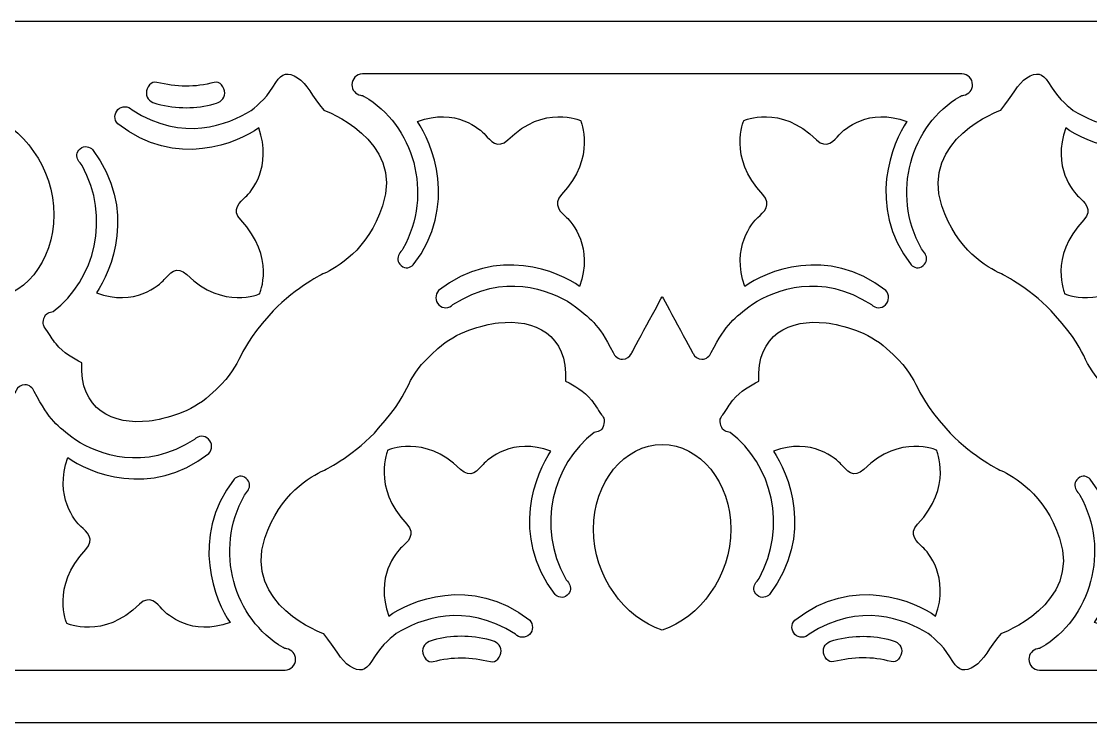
# Model space of a CAD drawing. Header units: centimetres. Extents: x -13.8 to 13.1, y 16.6 to 21.7.
# Drawn here: x -10.503 to -7.082, y 19.442 to 21.685 of the extents above; entities that cross this region are included whole.
import ezdxf

# ---------------------------------------------------------------- set-up
doc = ezdxf.new("R2010")
doc.units = ezdxf.units.CM
doc.header["$MEASUREMENT"] = 0
doc.layers.add('layer 1', color=7, linetype='Continuous')

msp = doc.modelspace()

# ---------------------------------------------------------------- linework, layer by layer
at = {"layer": 'layer 1', "color": 177}
for points, knots in [([(13.12884, 19.44208), (13.12884, 19.44208), (-13.79041, 19.44208), (-13.79041, 19.44208), (-13.79041, 19.44208), (-13.79041, 19.44208), (-13.79041, 21.68535), (-13.79041, 21.68535), (-13.79041, 21.68535), (-13.79041, 21.68535), (13.12884, 21.68535), (13.12884, 21.68535), (13.12884, 21.68535), (13.12884, 21.68535), (13.12884, 19.44208), (13.12884, 19.44208)], [0, 0, 0, 0, 0.2, 0.2, 0.2, 0.2, 0.4, 0.4, 0.4, 0.4, 0.6, 0.6, 0.6, 0.6, 1, 1, 1, 1]), ([(-9.53593, 20.87861), (-9.49422, 20.89721), (-9.39512, 20.95277), (-9.34769, 21.09504), (-9.34769, 21.09504), (-9.27679, 21.30777), (-9.53593, 21.40167), (-9.53593, 21.40167), (-9.53593, 21.40167), (-9.57489, 21.44605), (-9.58867, 21.48599), (-9.61967, 21.50487), (-9.61967, 21.50487), (-9.65066, 21.52376), (-9.66965, 21.5223), (-9.68897, 21.48975), (-9.68897, 21.48975), (-9.7131, 21.44766), (-9.74391, 21.41809), (-9.76825, 21.40072), (-9.76825, 21.40072), (-9.84284, 21.3543), (-9.9867, 21.29738), (-10.1491, 21.40256), (-10.1491, 21.40256), (-10.16128, 21.41542), (-10.18142, 21.41581), (-10.19408, 21.40343), (-10.19408, 21.40343), (-10.20673, 21.39104), (-10.20711, 21.37057), (-10.19493, 21.35771), (-10.19493, 21.35771), (-10.0087, 21.2099), (-9.80778, 21.29807), (-9.744, 21.34438), (-9.744, 21.34438), (-9.69908, 21.21927), (-9.76848, 21.13961), (-9.78583, 21.12391), (-9.78583, 21.12391), (-9.80318, 21.10821), (-9.83279, 21.08304), (-9.80156, 21.05019), (-9.80156, 21.05019), (-9.68843, 20.93124), (-9.741, 20.81388), (-9.741, 20.81388), (-9.741, 20.81388), (-9.741, 20.81388), (-9.85645, 20.76043), (-9.97344, 20.87544), (-9.97344, 20.87544), (-10.00575, 20.90719), (-10.03052, 20.87709), (-10.04596, 20.85945), (-10.04596, 20.85945), (-10.06139, 20.84181), (-10.13975, 20.77125), (-10.26281, 20.81693), (-10.26281, 20.81693), (-10.21726, 20.88176), (-10.13054, 21.08604), (-10.27592, 21.27536), (-10.27592, 21.27536), (-10.2836, 21.28386), (-10.30136, 21.29034), (-10.31497, 21.278), (-10.31497, 21.278), (-10.32798, 21.26621), (-10.32744, 21.25287), (-10.32155, 21.24137), (-10.32155, 21.24137), (-10.31907, 21.23654), (-10.31219, 21.22929), (-10.30915, 21.22388), (-10.30915, 21.22388), (-10.21675, 21.05967), (-10.26728, 20.85832), (-10.40104, 20.75779), (-10.40104, 20.75779), (-10.41286, 20.75252), (-10.42536, 20.75538), (-10.43102, 20.73502), (-10.43102, 20.73502), (-10.43611, 20.71675), (-10.43321, 20.71083), (-10.42463, 20.70065), (-10.42463, 20.70065), (-10.42463, 20.70065), (-10.42463, 20.70065), (-10.42463, 20.70065), (-10.42463, 20.70065), (-10.41069, 20.68026), (-10.40467, 20.66787), (-10.39244, 20.65372), (-10.39244, 20.65372), (-10.36723, 20.62457), (-10.33905, 20.60691), (-10.3098, 20.59341), (-10.3098, 20.59341), (-10.31811, 20.44272), (-10.20953, 20.3932), (-10.0948, 20.40664), (-10.0948, 20.40664), (-10.04153, 20.41288), (-9.95988, 20.4353), (-9.90095, 20.48822), (-9.90095, 20.48822), (-9.77993, 20.59688), (-9.83664, 20.60173), (-9.71165, 20.74392), (-9.71165, 20.74392), (-9.63957, 20.82591), (-9.54697, 20.87406), (-9.53593, 20.87861)], [0, 0, 0, 0, 0.0333333, 0.0333333, 0.0333333, 0.0333333, 0.0666667, 0.0666667, 0.0666667, 0.0666667, 0.1, 0.1, 0.1, 0.1, 0.1333333, 0.1333333, 0.1333333, 0.1333333, 0.1666667, 0.1666667, 0.1666667, 0.1666667, 0.2, 0.2, 0.2, 0.2, 0.2333333, 0.2333333, 0.2333333, 0.2333333, 0.2666667, 0.2666667, 0.2666667, 0.2666667, 0.3, 0.3, 0.3, 0.3, 0.3333333, 0.3333333, 0.3333333, 0.3333333, 0.3666667, 0.3666667, 0.3666667, 0.3666667, 0.4, 0.4, 0.4, 0.4, 0.4333333, 0.4333333, 0.4333333, 0.4333333, 0.4666667, 0.4666667, 0.4666667, 0.4666667, 0.5, 0.5, 0.5, 0.5, 0.5333333, 0.5333333, 0.5333333, 0.5333333, 0.5666667, 0.5666667, 0.5666667, 0.5666667, 0.6, 0.6, 0.6, 0.6, 0.6333333, 0.6333333, 0.6333333, 0.6333333, 0.6666667, 0.6666667, 0.6666667, 0.6666667, 0.7, 0.7, 0.7, 0.7, 0.7333333, 0.7333333, 0.7333333, 0.7333333, 0.7666667, 0.7666667, 0.7666667, 0.7666667, 0.8, 0.8, 0.8, 0.8, 0.8333333, 0.8333333, 0.8333333, 0.8333333, 0.8666667, 0.8666667, 0.8666667, 0.8666667, 0.9, 0.9, 0.9, 0.9, 0.9333333, 0.9333333, 0.9333333, 0.9333333, 1, 1, 1, 1]), ([(-7.37001, 20.87861), (-7.35897, 20.87406), (-7.26636, 20.82591), (-7.19428, 20.74392), (-7.19428, 20.74392), (-7.0693, 20.60173), (-7.12601, 20.59689), (-7.00498, 20.48822), (-7.00498, 20.48822), (-6.94605, 20.43531), (-6.86441, 20.41288), (-6.81113, 20.40664), (-6.81113, 20.40664), (-6.6964, 20.3932), (-6.58782, 20.44272), (-6.59614, 20.59341), (-6.59614, 20.59341), (-6.56688, 20.60691), (-6.5387, 20.62457), (-6.5135, 20.65372), (-6.5135, 20.65372), (-6.50126, 20.66787), (-6.49524, 20.68026), (-6.4813, 20.70066), (-6.4813, 20.70066), (-6.4813, 20.70066), (-6.4813, 20.70066), (-6.4813, 20.70066), (-6.4813, 20.70066), (-6.47272, 20.71084), (-6.46982, 20.71675), (-6.47491, 20.73502), (-6.47491, 20.73502), (-6.48057, 20.75538), (-6.49308, 20.75252), (-6.50489, 20.75779), (-6.50489, 20.75779), (-6.63866, 20.85833), (-6.68918, 21.05968), (-6.59679, 21.22388), (-6.59679, 21.22388), (-6.59374, 21.22929), (-6.58686, 21.23654), (-6.58438, 21.24137), (-6.58438, 21.24137), (-6.57849, 21.25287), (-6.57795, 21.26622), (-6.59096, 21.278), (-6.59096, 21.278), (-6.60458, 21.29034), (-6.62233, 21.28386), (-6.63002, 21.27537), (-6.63002, 21.27537), (-6.7754, 21.08604), (-6.68867, 20.88177), (-6.64312, 20.81693), (-6.64312, 20.81693), (-6.76618, 20.77125), (-6.84454, 20.84181), (-6.85998, 20.85945), (-6.85998, 20.85945), (-6.87542, 20.87709), (-6.90018, 20.9072), (-6.93249, 20.87544), (-6.93249, 20.87544), (-7.04949, 20.76043), (-7.16493, 20.81388), (-7.16493, 20.81388), (-7.16493, 20.81388), (-7.16493, 20.81388), (-7.2175, 20.93124), (-7.10438, 21.05019), (-7.10438, 21.05019), (-7.07314, 21.08304), (-7.10275, 21.10822), (-7.12011, 21.12391), (-7.12011, 21.12391), (-7.13745, 21.13961), (-7.20685, 21.21927), (-7.16193, 21.34438), (-7.16193, 21.34438), (-7.09815, 21.29807), (-6.89723, 21.2099), (-6.711, 21.35771), (-6.711, 21.35771), (-6.69882, 21.37057), (-6.69921, 21.39104), (-6.71186, 21.40343), (-6.71186, 21.40343), (-6.72451, 21.41581), (-6.74465, 21.41542), (-6.75683, 21.40256), (-6.75683, 21.40256), (-6.91924, 21.29738), (-7.0631, 21.3543), (-7.13768, 21.40072), (-7.13768, 21.40072), (-7.16203, 21.41809), (-7.19283, 21.44766), (-7.21696, 21.48976), (-7.21696, 21.48976), (-7.23628, 21.5223), (-7.25527, 21.52376), (-7.28627, 21.50488), (-7.28627, 21.50488), (-7.31726, 21.48599), (-7.33105, 21.44605), (-7.37001, 21.40167), (-7.37001, 21.40167), (-7.37001, 21.40167), (-7.62914, 21.30777), (-7.55824, 21.09504), (-7.55824, 21.09504), (-7.51082, 20.95277), (-7.41172, 20.89721), (-7.37001, 20.87861)], [0, 0, 0, 0, 0.0333333, 0.0333333, 0.0333333, 0.0333333, 0.0666667, 0.0666667, 0.0666667, 0.0666667, 0.1, 0.1, 0.1, 0.1, 0.1333333, 0.1333333, 0.1333333, 0.1333333, 0.1666667, 0.1666667, 0.1666667, 0.1666667, 0.2, 0.2, 0.2, 0.2, 0.2333333, 0.2333333, 0.2333333, 0.2333333, 0.2666667, 0.2666667, 0.2666667, 0.2666667, 0.3, 0.3, 0.3, 0.3, 0.3333333, 0.3333333, 0.3333333, 0.3333333, 0.3666667, 0.3666667, 0.3666667, 0.3666667, 0.4, 0.4, 0.4, 0.4, 0.4333333, 0.4333333, 0.4333333, 0.4333333, 0.4666667, 0.4666667, 0.4666667, 0.4666667, 0.5, 0.5, 0.5, 0.5, 0.5333333, 0.5333333, 0.5333333, 0.5333333, 0.5666667, 0.5666667, 0.5666667, 0.5666667, 0.6, 0.6, 0.6, 0.6, 0.6333333, 0.6333333, 0.6333333, 0.6333333, 0.6666667, 0.6666667, 0.6666667, 0.6666667, 0.7, 0.7, 0.7, 0.7, 0.7333333, 0.7333333, 0.7333333, 0.7333333, 0.7666667, 0.7666667, 0.7666667, 0.7666667, 0.8, 0.8, 0.8, 0.8, 0.8333333, 0.8333333, 0.8333333, 0.8333333, 0.8666667, 0.8666667, 0.8666667, 0.8666667, 0.9, 0.9, 0.9, 0.9, 0.9333333, 0.9333333, 0.9333333, 0.9333333, 1, 1, 1, 1]), ([(-9.88608, 21.42146), (-9.94416, 21.40513), (-10.00526, 21.40513), (-10.06937, 21.42146), (-10.06937, 21.42146), (-10.08743, 21.42606), (-10.10323, 21.43695), (-10.10323, 21.45589), (-10.10323, 21.45589), (-10.10323, 21.45589), (-10.10323, 21.45589), (-10.10323, 21.45589), (-10.10323, 21.45589), (-10.10323, 21.47482), (-10.0874, 21.49498), (-10.06937, 21.49032), (-10.06937, 21.49032), (-10.00827, 21.4745), (-9.94717, 21.47348), (-9.88608, 21.49032), (-9.88608, 21.49032), (-9.86812, 21.49526), (-9.85221, 21.47482), (-9.85221, 21.45589), (-9.85221, 21.45589), (-9.85221, 21.45589), (-9.85221, 21.45589), (-9.85221, 21.45589), (-9.85221, 21.45589), (-9.85221, 21.43695), (-9.86813, 21.4265), (-9.88608, 21.42146)], [0, 0, 0, 0, 0.1111111, 0.1111111, 0.1111111, 0.1111111, 0.2222222, 0.2222222, 0.2222222, 0.2222222, 0.3333333, 0.3333333, 0.3333333, 0.3333333, 0.4444444, 0.4444444, 0.4444444, 0.4444444, 0.5555556, 0.5555556, 0.5555556, 0.5555556, 0.6666667, 0.6666667, 0.6666667, 0.6666667, 0.7777778, 0.7777778, 0.7777778, 0.7777778, 1, 1, 1, 1]), ([(-8.45297, 21.5171), (-8.45297, 21.5171), (-7.49382, 21.5171), (-7.49382, 21.5171), (-7.49382, 21.5171), (-7.47528, 21.5171), (-7.46011, 21.50168), (-7.46011, 21.48283), (-7.46011, 21.48283), (-7.46011, 21.48283), (-7.46011, 21.48283), (-7.46011, 21.48283), (-7.46011, 21.48283), (-7.46011, 21.46601), (-7.47219, 21.45192), (-7.48796, 21.44908), (-7.48796, 21.44908), (-7.49308, 21.44816), (-7.49515, 21.44788), (-7.49983, 21.44517), (-7.49983, 21.44517), (-7.65689, 21.35428), (-7.72286, 21.13469), (-7.62348, 20.95806), (-7.62348, 20.95806), (-7.62043, 20.95265), (-7.61355, 20.9454), (-7.61108, 20.94057), (-7.61108, 20.94057), (-7.60519, 20.92907), (-7.60465, 20.91572), (-7.61766, 20.90394), (-7.61766, 20.90394), (-7.63127, 20.8916), (-7.64903, 20.89808), (-7.65671, 20.90658), (-7.65671, 20.90658), (-7.80209, 21.0959), (-7.71536, 21.30018), (-7.66982, 21.36501), (-7.66982, 21.36501), (-7.79287, 21.41069), (-7.87123, 21.34013), (-7.88667, 21.32249), (-7.88667, 21.32249), (-7.90211, 21.30485), (-7.92688, 21.27474), (-7.95918, 21.3065), (-7.95918, 21.3065), (-8.07618, 21.42151), (-8.19162, 21.36806), (-8.19162, 21.36806), (-8.19162, 21.36806), (-8.19162, 21.36806), (-8.24419, 21.2507), (-8.13107, 21.13175), (-8.13107, 21.13175), (-8.09983, 21.0989), (-8.12945, 21.07373), (-8.1468, 21.05803), (-8.1468, 21.05803), (-8.16415, 21.04233), (-8.23355, 20.96267), (-8.18862, 20.83756), (-8.18862, 20.83756), (-8.12485, 20.88387), (-7.92392, 20.97204), (-7.7377, 20.82423), (-7.7377, 20.82423), (-7.72552, 20.81137), (-7.7259, 20.7909), (-7.73855, 20.77851), (-7.73855, 20.77851), (-7.7512, 20.76613), (-7.77134, 20.76652), (-7.78352, 20.77938), (-7.78352, 20.77938), (-7.94593, 20.88456), (-8.08979, 20.82764), (-8.16437, 20.78122), (-8.16437, 20.78122), (-8.22542, 20.7324), (-8.24476, 20.72272), (-8.29634, 20.62639), (-8.29634, 20.62639), (-8.30053, 20.61378), (-8.31226, 20.60471), (-8.32608, 20.60471), (-8.32608, 20.60471), (-8.33852, 20.60471), (-8.34927, 20.61207), (-8.35435, 20.62274), (-8.35435, 20.62274), (-8.35469, 20.62345), (-8.45268, 20.80478), (-8.45297, 20.80552), (-8.45297, 20.80552), (-8.45325, 20.80478), (-8.55124, 20.62345), (-8.55158, 20.62274), (-8.55158, 20.62274), (-8.55666, 20.61207), (-8.56742, 20.60471), (-8.57986, 20.60471), (-8.57986, 20.60471), (-8.59367, 20.60471), (-8.6054, 20.61378), (-8.6096, 20.62639), (-8.6096, 20.62639), (-8.66118, 20.72272), (-8.68051, 20.7324), (-8.74156, 20.78122), (-8.74156, 20.78122), (-8.81614, 20.82764), (-8.96, 20.88456), (-9.12241, 20.77938), (-9.12241, 20.77938), (-9.13459, 20.76652), (-9.15473, 20.76613), (-9.16738, 20.77851), (-9.16738, 20.77851), (-9.18004, 20.7909), (-9.18042, 20.81137), (-9.16824, 20.82423), (-9.16824, 20.82423), (-8.98201, 20.97204), (-8.78109, 20.88387), (-8.71731, 20.83756), (-8.71731, 20.83756), (-8.67239, 20.96267), (-8.74179, 21.04233), (-8.75914, 21.05803), (-8.75914, 21.05803), (-8.77649, 21.07373), (-8.8061, 21.0989), (-8.77486, 21.13175), (-8.77486, 21.13175), (-8.66174, 21.2507), (-8.71431, 21.36806), (-8.71431, 21.36806), (-8.71431, 21.36806), (-8.71431, 21.36806), (-8.82975, 21.42151), (-8.94675, 21.3065), (-8.94675, 21.3065), (-8.97906, 21.27474), (-9.00382, 21.30485), (-9.01926, 21.32249), (-9.01926, 21.32249), (-9.0347, 21.34013), (-9.11306, 21.41069), (-9.23612, 21.36501), (-9.23612, 21.36501), (-9.19057, 21.30018), (-9.10384, 21.0959), (-9.24923, 20.90658), (-9.24923, 20.90658), (-9.25691, 20.89808), (-9.27467, 20.8916), (-9.28828, 20.90394), (-9.28828, 20.90394), (-9.30129, 20.91572), (-9.30075, 20.92907), (-9.29486, 20.94057), (-9.29486, 20.94057), (-9.29238, 20.9454), (-9.2855, 20.95265), (-9.28245, 20.95806), (-9.28245, 20.95806), (-9.18307, 21.13469), (-9.24904, 21.35428), (-9.4061, 21.44517), (-9.4061, 21.44517), (-9.41079, 21.44788), (-9.41286, 21.44816), (-9.41797, 21.44908), (-9.41797, 21.44908), (-9.43374, 21.45192), (-9.44582, 21.46601), (-9.44582, 21.48283), (-9.44582, 21.48283), (-9.44582, 21.48283), (-9.44582, 21.48283), (-9.44582, 21.48283), (-9.44582, 21.48283), (-9.44582, 21.50168), (-9.43065, 21.5171), (-9.41211, 21.5171), (-9.41211, 21.5171), (-9.41211, 21.5171), (-8.45297, 21.5171), (-8.45297, 21.5171)], [0, 0, 0, 0, 0.0204082, 0.0204082, 0.0204082, 0.0204082, 0.0408163, 0.0408163, 0.0408163, 0.0408163, 0.0612245, 0.0612245, 0.0612245, 0.0612245, 0.0816327, 0.0816327, 0.0816327, 0.0816327, 0.1020408, 0.1020408, 0.1020408, 0.1020408, 0.122449, 0.122449, 0.122449, 0.122449, 0.1428571, 0.1428571, 0.1428571, 0.1428571, 0.1632653, 0.1632653, 0.1632653, 0.1632653, 0.1836735, 0.1836735, 0.1836735, 0.1836735, 0.2040816, 0.2040816, 0.2040816, 0.2040816, 0.2244898, 0.2244898, 0.2244898, 0.2244898, 0.244898, 0.244898, 0.244898, 0.244898, 0.2653061, 0.2653061, 0.2653061, 0.2653061, 0.2857143, 0.2857143, 0.2857143, 0.2857143, 0.3061224, 0.3061224, 0.3061224, 0.3061224, 0.3265306, 0.3265306, 0.3265306, 0.3265306, 0.3469388, 0.3469388, 0.3469388, 0.3469388, 0.3673469, 0.3673469, 0.3673469, 0.3673469, 0.3877551, 0.3877551, 0.3877551, 0.3877551, 0.4081633, 0.4081633, 0.4081633, 0.4081633, 0.4285714, 0.4285714, 0.4285714, 0.4285714, 0.4489796, 0.4489796, 0.4489796, 0.4489796, 0.4693878, 0.4693878, 0.4693878, 0.4693878, 0.4897959, 0.4897959, 0.4897959, 0.4897959, 0.5102041, 0.5102041, 0.5102041, 0.5102041, 0.5306122, 0.5306122, 0.5306122, 0.5306122, 0.5510204, 0.5510204, 0.5510204, 0.5510204, 0.5714286, 0.5714286, 0.5714286, 0.5714286, 0.5918367, 0.5918367, 0.5918367, 0.5918367, 0.6122449, 0.6122449, 0.6122449, 0.6122449, 0.6326531, 0.6326531, 0.6326531, 0.6326531, 0.6530612, 0.6530612, 0.6530612, 0.6530612, 0.6734694, 0.6734694, 0.6734694, 0.6734694, 0.6938776, 0.6938776, 0.6938776, 0.6938776, 0.7142857, 0.7142857, 0.7142857, 0.7142857, 0.7346939, 0.7346939, 0.7346939, 0.7346939, 0.755102, 0.755102, 0.755102, 0.755102, 0.7755102, 0.7755102, 0.7755102, 0.7755102, 0.7959184, 0.7959184, 0.7959184, 0.7959184, 0.8163265, 0.8163265, 0.8163265, 0.8163265, 0.8367347, 0.8367347, 0.8367347, 0.8367347, 0.8571429, 0.8571429, 0.8571429, 0.8571429, 0.877551, 0.877551, 0.877551, 0.877551, 0.8979592, 0.8979592, 0.8979592, 0.8979592, 0.9183673, 0.9183673, 0.9183673, 0.9183673, 0.9387755, 0.9387755, 0.9387755, 0.9387755, 0.9591837, 0.9591837, 0.9591837, 0.9591837, 1, 1, 1, 1]), ([(-10.61888, 21.38949), (-10.73897, 21.34984), (-10.83879, 21.2167), (-10.83879, 21.06688), (-10.83879, 21.06688), (-10.83879, 20.91707), (-10.74031, 20.79558), (-10.61888, 20.79558), (-10.61888, 20.79558), (-10.49746, 20.79558), (-10.39898, 20.91707), (-10.39898, 21.06688), (-10.39898, 21.06688), (-10.39898, 21.2167), (-10.4988, 21.34984), (-10.61888, 21.38949)], [0, 0, 0, 0, 0.2, 0.2, 0.2, 0.2, 0.4, 0.4, 0.4, 0.4, 0.6, 0.6, 0.6, 0.6, 1, 1, 1, 1]), ([(-9.53593, 19.72576), (-9.49696, 19.68138), (-9.48318, 19.64144), (-9.45218, 19.62256), (-9.45218, 19.62256), (-9.42119, 19.60367), (-9.4022, 19.60513), (-9.38288, 19.63768), (-9.38288, 19.63768), (-9.35875, 19.67977), (-9.32794, 19.70934), (-9.3036, 19.72671), (-9.3036, 19.72671), (-9.22902, 19.77313), (-9.08515, 19.83005), (-8.92275, 19.72487), (-8.92275, 19.72487), (-8.91057, 19.71201), (-8.89043, 19.71162), (-8.87777, 19.724), (-8.87777, 19.724), (-8.86512, 19.73639), (-8.86474, 19.75686), (-8.87692, 19.76973), (-8.87692, 19.76973), (-9.06315, 19.91753), (-9.26407, 19.82936), (-9.32785, 19.78305), (-9.32785, 19.78305), (-9.37277, 19.90816), (-9.30337, 19.98782), (-9.28602, 20.00352), (-9.28602, 20.00352), (-9.26867, 20.01922), (-9.23906, 20.04439), (-9.27029, 20.07724), (-9.27029, 20.07724), (-9.38342, 20.19619), (-9.33085, 20.31355), (-9.33085, 20.31355), (-9.33085, 20.31355), (-9.33085, 20.31355), (-9.2154, 20.367), (-9.09841, 20.25199), (-9.09841, 20.25199), (-9.0661, 20.22024), (-9.04133, 20.25034), (-9.02589, 20.26798), (-9.02589, 20.26798), (-9.01046, 20.28562), (-8.9321, 20.35618), (-8.80904, 20.3105), (-8.80904, 20.3105), (-8.85459, 20.24567), (-8.94132, 20.04139), (-8.79593, 19.85207), (-8.79593, 19.85207), (-8.78825, 19.84357), (-8.77049, 19.83709), (-8.75688, 19.84943), (-8.75688, 19.84943), (-8.74387, 19.86122), (-8.74441, 19.87456), (-8.7503, 19.88606), (-8.7503, 19.88606), (-8.75278, 19.89089), (-8.75966, 19.89814), (-8.7627, 19.90355), (-8.7627, 19.90355), (-8.8551, 20.06776), (-8.80457, 20.26911), (-8.67081, 20.36964), (-8.67081, 20.36964), (-8.65899, 20.37491), (-8.64649, 20.37205), (-8.64082, 20.39241), (-8.64082, 20.39241), (-8.63574, 20.41068), (-8.63864, 20.4166), (-8.64722, 20.42678), (-8.64722, 20.42678), (-8.64722, 20.42678), (-8.64722, 20.42678), (-8.64722, 20.42678), (-8.64722, 20.42678), (-8.66116, 20.44717), (-8.66718, 20.45956), (-8.67941, 20.47371), (-8.67941, 20.47371), (-8.70462, 20.50286), (-8.7328, 20.52052), (-8.76205, 20.53402), (-8.76205, 20.53402), (-8.75374, 20.68471), (-8.86232, 20.73423), (-8.97705, 20.72079), (-8.97705, 20.72079), (-9.03032, 20.71455), (-9.11197, 20.69213), (-9.1709, 20.63921), (-9.1709, 20.63921), (-9.29192, 20.53055), (-9.23521, 20.5257), (-9.3602, 20.38351), (-9.3602, 20.38351), (-9.43228, 20.30152), (-9.52488, 20.25337), (-9.53593, 20.24882), (-9.53593, 20.24882), (-9.57763, 20.23022), (-9.67673, 20.17466), (-9.72416, 20.03239), (-9.72416, 20.03239), (-9.79506, 19.81966), (-9.53593, 19.72576), (-9.53593, 19.72576)], [0, 0, 0, 0, 0.0333333, 0.0333333, 0.0333333, 0.0333333, 0.0666667, 0.0666667, 0.0666667, 0.0666667, 0.1, 0.1, 0.1, 0.1, 0.1333333, 0.1333333, 0.1333333, 0.1333333, 0.1666667, 0.1666667, 0.1666667, 0.1666667, 0.2, 0.2, 0.2, 0.2, 0.2333333, 0.2333333, 0.2333333, 0.2333333, 0.2666667, 0.2666667, 0.2666667, 0.2666667, 0.3, 0.3, 0.3, 0.3, 0.3333333, 0.3333333, 0.3333333, 0.3333333, 0.3666667, 0.3666667, 0.3666667, 0.3666667, 0.4, 0.4, 0.4, 0.4, 0.4333333, 0.4333333, 0.4333333, 0.4333333, 0.4666667, 0.4666667, 0.4666667, 0.4666667, 0.5, 0.5, 0.5, 0.5, 0.5333333, 0.5333333, 0.5333333, 0.5333333, 0.5666667, 0.5666667, 0.5666667, 0.5666667, 0.6, 0.6, 0.6, 0.6, 0.6333333, 0.6333333, 0.6333333, 0.6333333, 0.6666667, 0.6666667, 0.6666667, 0.6666667, 0.7, 0.7, 0.7, 0.7, 0.7333333, 0.7333333, 0.7333333, 0.7333333, 0.7666667, 0.7666667, 0.7666667, 0.7666667, 0.8, 0.8, 0.8, 0.8, 0.8333333, 0.8333333, 0.8333333, 0.8333333, 0.8666667, 0.8666667, 0.8666667, 0.8666667, 0.9, 0.9, 0.9, 0.9, 0.9333333, 0.9333333, 0.9333333, 0.9333333, 1, 1, 1, 1]), ([(-7.37001, 19.72576), (-7.37001, 19.72577), (-7.11087, 19.81966), (-7.18178, 20.03239), (-7.18178, 20.03239), (-7.2292, 20.17466), (-7.3283, 20.23022), (-7.37001, 20.24883), (-7.37001, 20.24883), (-7.38105, 20.25337), (-7.47366, 20.30152), (-7.54573, 20.38351), (-7.54573, 20.38351), (-7.67072, 20.5257), (-7.61401, 20.53055), (-7.73503, 20.63921), (-7.73503, 20.63921), (-7.79397, 20.69213), (-7.87561, 20.71455), (-7.92889, 20.72079), (-7.92889, 20.72079), (-8.04362, 20.73423), (-8.15219, 20.68471), (-8.14388, 20.53402), (-8.14388, 20.53402), (-8.17313, 20.52052), (-8.20131, 20.50286), (-8.22652, 20.47371), (-8.22652, 20.47371), (-8.23876, 20.45956), (-8.24477, 20.44717), (-8.25872, 20.42678), (-8.25872, 20.42678), (-8.25872, 20.42678), (-8.25872, 20.42678), (-8.25872, 20.42678), (-8.25872, 20.42678), (-8.26729, 20.4166), (-8.2702, 20.41068), (-8.26511, 20.39241), (-8.26511, 20.39241), (-8.25944, 20.37205), (-8.24694, 20.37491), (-8.23512, 20.36964), (-8.23512, 20.36964), (-8.10136, 20.26911), (-8.05084, 20.06776), (-8.14323, 19.90355), (-8.14323, 19.90355), (-8.14628, 19.89814), (-8.15316, 19.89089), (-8.15563, 19.88606), (-8.15563, 19.88606), (-8.16152, 19.87456), (-8.16206, 19.86122), (-8.14906, 19.84943), (-8.14906, 19.84943), (-8.13544, 19.83709), (-8.11768, 19.84357), (-8.11, 19.85207), (-8.11, 19.85207), (-7.96462, 20.04139), (-8.05135, 20.24567), (-8.09689, 20.3105), (-8.09689, 20.3105), (-7.97384, 20.35618), (-7.89548, 20.28562), (-7.88004, 20.26798), (-7.88004, 20.26798), (-7.8646, 20.25034), (-7.83984, 20.22024), (-7.80753, 20.25199), (-7.80753, 20.25199), (-7.69053, 20.367), (-7.57509, 20.31355), (-7.57509, 20.31355), (-7.57509, 20.31355), (-7.57509, 20.31355), (-7.52252, 20.19619), (-7.63564, 20.07724), (-7.63564, 20.07724), (-7.66688, 20.04439), (-7.63726, 20.01922), (-7.61991, 20.00352), (-7.61991, 20.00352), (-7.60256, 19.98782), (-7.53316, 19.90816), (-7.57809, 19.78305), (-7.57809, 19.78305), (-7.64186, 19.82936), (-7.84279, 19.91753), (-8.02901, 19.76973), (-8.02901, 19.76973), (-8.04119, 19.75686), (-8.04081, 19.73639), (-8.02816, 19.724), (-8.02816, 19.724), (-8.01551, 19.71162), (-7.99537, 19.71201), (-7.98319, 19.72487), (-7.98319, 19.72487), (-7.82078, 19.83005), (-7.67692, 19.77313), (-7.60234, 19.72671), (-7.60234, 19.72671), (-7.57799, 19.70934), (-7.54718, 19.67977), (-7.52305, 19.63768), (-7.52305, 19.63768), (-7.50373, 19.60513), (-7.48475, 19.60367), (-7.45375, 19.62256), (-7.45375, 19.62256), (-7.42275, 19.64144), (-7.40897, 19.68138), (-7.37001, 19.72576)], [0, 0, 0, 0, 0.0333333, 0.0333333, 0.0333333, 0.0333333, 0.0666667, 0.0666667, 0.0666667, 0.0666667, 0.1, 0.1, 0.1, 0.1, 0.1333333, 0.1333333, 0.1333333, 0.1333333, 0.1666667, 0.1666667, 0.1666667, 0.1666667, 0.2, 0.2, 0.2, 0.2, 0.2333333, 0.2333333, 0.2333333, 0.2333333, 0.2666667, 0.2666667, 0.2666667, 0.2666667, 0.3, 0.3, 0.3, 0.3, 0.3333333, 0.3333333, 0.3333333, 0.3333333, 0.3666667, 0.3666667, 0.3666667, 0.3666667, 0.4, 0.4, 0.4, 0.4, 0.4333333, 0.4333333, 0.4333333, 0.4333333, 0.4666667, 0.4666667, 0.4666667, 0.4666667, 0.5, 0.5, 0.5, 0.5, 0.5333333, 0.5333333, 0.5333333, 0.5333333, 0.5666667, 0.5666667, 0.5666667, 0.5666667, 0.6, 0.6, 0.6, 0.6, 0.6333333, 0.6333333, 0.6333333, 0.6333333, 0.6666667, 0.6666667, 0.6666667, 0.6666667, 0.7, 0.7, 0.7, 0.7, 0.7333333, 0.7333333, 0.7333333, 0.7333333, 0.7666667, 0.7666667, 0.7666667, 0.7666667, 0.8, 0.8, 0.8, 0.8, 0.8333333, 0.8333333, 0.8333333, 0.8333333, 0.8666667, 0.8666667, 0.8666667, 0.8666667, 0.9, 0.9, 0.9, 0.9, 0.9333333, 0.9333333, 0.9333333, 0.9333333, 1, 1, 1, 1]), ([(-10.61888, 19.61033), (-10.61888, 19.61033), (-11.57803, 19.61033), (-11.57803, 19.61033), (-11.57803, 19.61033), (-11.59657, 19.61033), (-11.61174, 19.62575), (-11.61174, 19.6446), (-11.61174, 19.6446), (-11.61174, 19.6446), (-11.61174, 19.6446), (-11.61174, 19.6446), (-11.61174, 19.6446), (-11.61174, 19.66142), (-11.59966, 19.67551), (-11.58388, 19.67835), (-11.58388, 19.67835), (-11.57877, 19.67927), (-11.57671, 19.67955), (-11.57202, 19.68226), (-11.57202, 19.68226), (-11.41496, 19.77315), (-11.34899, 19.99274), (-11.44837, 20.16937), (-11.44837, 20.16937), (-11.45142, 20.17478), (-11.4583, 20.18203), (-11.46077, 20.18686), (-11.46077, 20.18686), (-11.46666, 20.19836), (-11.4672, 20.21171), (-11.45419, 20.22349), (-11.45419, 20.22349), (-11.44058, 20.23583), (-11.42282, 20.22935), (-11.41514, 20.22085), (-11.41514, 20.22085), (-11.26976, 20.03153), (-11.35649, 19.82725), (-11.40203, 19.76242), (-11.40203, 19.76242), (-11.27898, 19.71674), (-11.20062, 19.7873), (-11.18518, 19.80494), (-11.18518, 19.80494), (-11.16974, 19.82258), (-11.14497, 19.85269), (-11.11267, 19.82093), (-11.11267, 19.82093), (-10.99567, 19.70592), (-10.88023, 19.75937), (-10.88023, 19.75937), (-10.88023, 19.75937), (-10.88023, 19.75937), (-10.82766, 19.87673), (-10.94078, 19.99568), (-10.94078, 19.99568), (-10.97202, 20.02853), (-10.9424, 20.0537), (-10.92505, 20.0694), (-10.92505, 20.0694), (-10.9077, 20.0851), (-10.8383, 20.16476), (-10.88323, 20.28987), (-10.88323, 20.28987), (-10.947, 20.24356), (-11.14792, 20.15539), (-11.33415, 20.3032), (-11.33415, 20.3032), (-11.34633, 20.31606), (-11.34595, 20.33653), (-11.3333, 20.34892), (-11.3333, 20.34892), (-11.32065, 20.3613), (-11.30051, 20.36091), (-11.28833, 20.34805), (-11.28833, 20.34805), (-11.12592, 20.24287), (-10.98206, 20.29979), (-10.90748, 20.34621), (-10.90748, 20.34621), (-10.84643, 20.39503), (-10.82709, 20.40471), (-10.77551, 20.50104), (-10.77551, 20.50104), (-10.77132, 20.51365), (-10.75958, 20.52272), (-10.74577, 20.52272), (-10.74577, 20.52272), (-10.73333, 20.52272), (-10.72258, 20.51536), (-10.7175, 20.50469), (-10.7175, 20.50469), (-10.71716, 20.50398), (-10.61917, 20.32265), (-10.61888, 20.32191), (-10.61888, 20.32191), (-10.6186, 20.32265), (-10.52061, 20.50398), (-10.52027, 20.50469), (-10.52027, 20.50469), (-10.51519, 20.51536), (-10.50444, 20.52272), (-10.49199, 20.52272), (-10.49199, 20.52272), (-10.47818, 20.52272), (-10.46645, 20.51365), (-10.46225, 20.50104), (-10.46225, 20.50104), (-10.41068, 20.40471), (-10.39134, 20.39503), (-10.33029, 20.34621), (-10.33029, 20.34621), (-10.25571, 20.29979), (-10.11185, 20.24287), (-9.94944, 20.34805), (-9.94944, 20.34805), (-9.93726, 20.36091), (-9.91712, 20.3613), (-9.90447, 20.34892), (-9.90447, 20.34892), (-9.89181, 20.33653), (-9.89143, 20.31606), (-9.90361, 20.3032), (-9.90361, 20.3032), (-10.08984, 20.15539), (-10.29076, 20.24356), (-10.35454, 20.28987), (-10.35454, 20.28987), (-10.39946, 20.16476), (-10.33006, 20.0851), (-10.31271, 20.0694), (-10.31271, 20.0694), (-10.29536, 20.0537), (-10.26575, 20.02853), (-10.29699, 19.99568), (-10.29699, 19.99568), (-10.41011, 19.87673), (-10.35754, 19.75937), (-10.35754, 19.75937), (-10.35754, 19.75937), (-10.35754, 19.75937), (-10.2421, 19.70592), (-10.1251, 19.82093), (-10.1251, 19.82093), (-10.09279, 19.85269), (-10.06802, 19.82258), (-10.05259, 19.80494), (-10.05259, 19.80494), (-10.03715, 19.7873), (-9.95879, 19.71674), (-9.83573, 19.76242), (-9.83573, 19.76242), (-9.88128, 19.82725), (-9.96801, 20.03153), (-9.82262, 20.22085), (-9.82262, 20.22085), (-9.81494, 20.22935), (-9.79718, 20.23583), (-9.78357, 20.22349), (-9.78357, 20.22349), (-9.77056, 20.21171), (-9.7711, 20.19836), (-9.77699, 20.18686), (-9.77699, 20.18686), (-9.77947, 20.18203), (-9.78635, 20.17478), (-9.7894, 20.16937), (-9.7894, 20.16937), (-9.88878, 19.99274), (-9.82281, 19.77315), (-9.66575, 19.68226), (-9.66575, 19.68226), (-9.66106, 19.67955), (-9.65899, 19.67927), (-9.65388, 19.67835), (-9.65388, 19.67835), (-9.63811, 19.67551), (-9.62603, 19.66142), (-9.62603, 19.6446), (-9.62603, 19.6446), (-9.62603, 19.6446), (-9.62603, 19.6446), (-9.62603, 19.6446), (-9.62603, 19.6446), (-9.62603, 19.62575), (-9.6412, 19.61033), (-9.65974, 19.61033), (-9.65974, 19.61033), (-9.65974, 19.61033), (-10.61888, 19.61033), (-10.61888, 19.61033)], [0, 0, 0, 0, 0.0204082, 0.0204082, 0.0204082, 0.0204082, 0.0408163, 0.0408163, 0.0408163, 0.0408163, 0.0612245, 0.0612245, 0.0612245, 0.0612245, 0.0816327, 0.0816327, 0.0816327, 0.0816327, 0.1020408, 0.1020408, 0.1020408, 0.1020408, 0.122449, 0.122449, 0.122449, 0.122449, 0.1428571, 0.1428571, 0.1428571, 0.1428571, 0.1632653, 0.1632653, 0.1632653, 0.1632653, 0.1836735, 0.1836735, 0.1836735, 0.1836735, 0.2040816, 0.2040816, 0.2040816, 0.2040816, 0.2244898, 0.2244898, 0.2244898, 0.2244898, 0.244898, 0.244898, 0.244898, 0.244898, 0.2653061, 0.2653061, 0.2653061, 0.2653061, 0.2857143, 0.2857143, 0.2857143, 0.2857143, 0.3061224, 0.3061224, 0.3061224, 0.3061224, 0.3265306, 0.3265306, 0.3265306, 0.3265306, 0.3469388, 0.3469388, 0.3469388, 0.3469388, 0.3673469, 0.3673469, 0.3673469, 0.3673469, 0.3877551, 0.3877551, 0.3877551, 0.3877551, 0.4081633, 0.4081633, 0.4081633, 0.4081633, 0.4285714, 0.4285714, 0.4285714, 0.4285714, 0.4489796, 0.4489796, 0.4489796, 0.4489796, 0.4693878, 0.4693878, 0.4693878, 0.4693878, 0.4897959, 0.4897959, 0.4897959, 0.4897959, 0.5102041, 0.5102041, 0.5102041, 0.5102041, 0.5306122, 0.5306122, 0.5306122, 0.5306122, 0.5510204, 0.5510204, 0.5510204, 0.5510204, 0.5714286, 0.5714286, 0.5714286, 0.5714286, 0.5918367, 0.5918367, 0.5918367, 0.5918367, 0.6122449, 0.6122449, 0.6122449, 0.6122449, 0.6326531, 0.6326531, 0.6326531, 0.6326531, 0.6530612, 0.6530612, 0.6530612, 0.6530612, 0.6734694, 0.6734694, 0.6734694, 0.6734694, 0.6938776, 0.6938776, 0.6938776, 0.6938776, 0.7142857, 0.7142857, 0.7142857, 0.7142857, 0.7346939, 0.7346939, 0.7346939, 0.7346939, 0.755102, 0.755102, 0.755102, 0.755102, 0.7755102, 0.7755102, 0.7755102, 0.7755102, 0.7959184, 0.7959184, 0.7959184, 0.7959184, 0.8163265, 0.8163265, 0.8163265, 0.8163265, 0.8367347, 0.8367347, 0.8367347, 0.8367347, 0.8571429, 0.8571429, 0.8571429, 0.8571429, 0.877551, 0.877551, 0.877551, 0.877551, 0.8979592, 0.8979592, 0.8979592, 0.8979592, 0.9183673, 0.9183673, 0.9183673, 0.9183673, 0.9387755, 0.9387755, 0.9387755, 0.9387755, 0.9591837, 0.9591837, 0.9591837, 0.9591837, 1, 1, 1, 1]), ([(-6.28705, 19.61033), (-6.28705, 19.61033), (-7.2462, 19.61033), (-7.2462, 19.61033), (-7.2462, 19.61033), (-7.26473, 19.61033), (-7.27991, 19.62575), (-7.27991, 19.6446), (-7.27991, 19.6446), (-7.27991, 19.6446), (-7.27991, 19.6446), (-7.27991, 19.6446), (-7.27991, 19.6446), (-7.27991, 19.66142), (-7.26783, 19.67551), (-7.25205, 19.67835), (-7.25205, 19.67835), (-7.24694, 19.67927), (-7.24487, 19.67955), (-7.24018, 19.68226), (-7.24018, 19.68226), (-7.08312, 19.77315), (-7.01716, 19.99275), (-7.11654, 20.16937), (-7.11654, 20.16937), (-7.11958, 20.17479), (-7.12646, 20.18203), (-7.12894, 20.18686), (-7.12894, 20.18686), (-7.13483, 20.19836), (-7.13537, 20.21171), (-7.12236, 20.22349), (-7.12236, 20.22349), (-7.10875, 20.23583), (-7.09099, 20.22935), (-7.08331, 20.22086), (-7.08331, 20.22086), (-6.93793, 20.03153), (-7.02465, 19.82726), (-7.0702, 19.76242), (-7.0702, 19.76242), (-6.94714, 19.71674), (-6.86879, 19.7873), (-6.85335, 19.80494), (-6.85335, 19.80494), (-6.83791, 19.82258), (-6.81314, 19.85269), (-6.78083, 19.82093), (-6.78083, 19.82093), (-6.66384, 19.70592), (-6.54839, 19.75937), (-6.54839, 19.75937), (-6.54839, 19.75937), (-6.54839, 19.75937), (-6.49583, 19.87673), (-6.60895, 19.99568), (-6.60895, 19.99568), (-6.64018, 20.02853), (-6.61057, 20.05371), (-6.59322, 20.0694), (-6.59322, 20.0694), (-6.57587, 20.0851), (-6.50647, 20.16476), (-6.5514, 20.28987), (-6.5514, 20.28987), (-6.61517, 20.24356), (-6.81609, 20.15539), (-7.00232, 20.3032), (-7.00232, 20.3032), (-7.0145, 20.31606), (-7.01412, 20.33653), (-7.00147, 20.34892), (-7.00147, 20.34892), (-6.98881, 20.3613), (-6.96867, 20.36091), (-6.95649, 20.34805), (-6.95649, 20.34805), (-6.79409, 20.24287), (-6.65022, 20.29979), (-6.57564, 20.34621), (-6.57564, 20.34621), (-6.51459, 20.39503), (-6.49526, 20.40471), (-6.44368, 20.50105), (-6.44368, 20.50105), (-6.43949, 20.51365), (-6.42775, 20.52273), (-6.41394, 20.52273), (-6.41394, 20.52273), (-6.4015, 20.52273), (-6.39075, 20.51536), (-6.38567, 20.50469), (-6.38567, 20.50469), (-6.38533, 20.50398), (-6.28734, 20.32265), (-6.28705, 20.32191), (-6.28705, 20.32191), (-6.28676, 20.32265), (-6.18877, 20.50398), (-6.18844, 20.50469), (-6.18844, 20.50469), (-6.18336, 20.51536), (-6.1726, 20.52273), (-6.16016, 20.52273), (-6.16016, 20.52273), (-6.14635, 20.52273), (-6.13462, 20.51365), (-6.13042, 20.50105), (-6.13042, 20.50105), (-6.07884, 20.40471), (-6.05951, 20.39503), (-5.99846, 20.34621), (-5.99846, 20.34621), (-5.92388, 20.29979), (-5.78001, 20.24287), (-5.61761, 20.34805), (-5.61761, 20.34805), (-5.60543, 20.36091), (-5.58529, 20.3613), (-5.57263, 20.34892), (-5.57263, 20.34892), (-5.55998, 20.33653), (-5.5596, 20.31606), (-5.57178, 20.3032), (-5.57178, 20.3032), (-5.75801, 20.15539), (-5.95893, 20.24356), (-6.02271, 20.28987), (-6.02271, 20.28987), (-6.06763, 20.16476), (-5.99823, 20.0851), (-5.98088, 20.0694), (-5.98088, 20.0694), (-5.96353, 20.05371), (-5.93392, 20.02853), (-5.96516, 19.99568), (-5.96516, 19.99568), (-6.07828, 19.87673), (-6.02571, 19.75937), (-6.02571, 19.75937), (-6.02571, 19.75937), (-6.02571, 19.75937), (-5.91026, 19.70592), (-5.79327, 19.82093), (-5.79327, 19.82093), (-5.76096, 19.85269), (-5.73619, 19.82258), (-5.72075, 19.80494), (-5.72075, 19.80494), (-5.70532, 19.7873), (-5.62696, 19.71674), (-5.5039, 19.76242), (-5.5039, 19.76242), (-5.54945, 19.82726), (-5.63618, 20.03153), (-5.49079, 20.22086), (-5.49079, 20.22086), (-5.48311, 20.22935), (-5.46535, 20.23583), (-5.45174, 20.22349), (-5.45174, 20.22349), (-5.43873, 20.21171), (-5.43927, 20.19836), (-5.44516, 20.18686), (-5.44516, 20.18686), (-5.44764, 20.18203), (-5.45452, 20.17479), (-5.45756, 20.16937), (-5.45756, 20.16937), (-5.55695, 19.99275), (-5.49098, 19.77315), (-5.33392, 19.68226), (-5.33392, 19.68226), (-5.32923, 19.67955), (-5.32716, 19.67927), (-5.32205, 19.67835), (-5.32205, 19.67835), (-5.30627, 19.67551), (-5.2942, 19.66142), (-5.2942, 19.6446), (-5.2942, 19.6446), (-5.2942, 19.6446), (-5.2942, 19.6446), (-5.2942, 19.6446), (-5.2942, 19.6446), (-5.2942, 19.62575), (-5.30937, 19.61033), (-5.32791, 19.61033), (-5.32791, 19.61033), (-5.32791, 19.61033), (-6.28705, 19.61033), (-6.28705, 19.61033)], [0, 0, 0, 0, 0.0204082, 0.0204082, 0.0204082, 0.0204082, 0.0408163, 0.0408163, 0.0408163, 0.0408163, 0.0612245, 0.0612245, 0.0612245, 0.0612245, 0.0816327, 0.0816327, 0.0816327, 0.0816327, 0.1020408, 0.1020408, 0.1020408, 0.1020408, 0.122449, 0.122449, 0.122449, 0.122449, 0.1428571, 0.1428571, 0.1428571, 0.1428571, 0.1632653, 0.1632653, 0.1632653, 0.1632653, 0.1836735, 0.1836735, 0.1836735, 0.1836735, 0.2040816, 0.2040816, 0.2040816, 0.2040816, 0.2244898, 0.2244898, 0.2244898, 0.2244898, 0.244898, 0.244898, 0.244898, 0.244898, 0.2653061, 0.2653061, 0.2653061, 0.2653061, 0.2857143, 0.2857143, 0.2857143, 0.2857143, 0.3061224, 0.3061224, 0.3061224, 0.3061224, 0.3265306, 0.3265306, 0.3265306, 0.3265306, 0.3469388, 0.3469388, 0.3469388, 0.3469388, 0.3673469, 0.3673469, 0.3673469, 0.3673469, 0.3877551, 0.3877551, 0.3877551, 0.3877551, 0.4081633, 0.4081633, 0.4081633, 0.4081633, 0.4285714, 0.4285714, 0.4285714, 0.4285714, 0.4489796, 0.4489796, 0.4489796, 0.4489796, 0.4693878, 0.4693878, 0.4693878, 0.4693878, 0.4897959, 0.4897959, 0.4897959, 0.4897959, 0.5102041, 0.5102041, 0.5102041, 0.5102041, 0.5306122, 0.5306122, 0.5306122, 0.5306122, 0.5510204, 0.5510204, 0.5510204, 0.5510204, 0.5714286, 0.5714286, 0.5714286, 0.5714286, 0.5918367, 0.5918367, 0.5918367, 0.5918367, 0.6122449, 0.6122449, 0.6122449, 0.6122449, 0.6326531, 0.6326531, 0.6326531, 0.6326531, 0.6530612, 0.6530612, 0.6530612, 0.6530612, 0.6734694, 0.6734694, 0.6734694, 0.6734694, 0.6938776, 0.6938776, 0.6938776, 0.6938776, 0.7142857, 0.7142857, 0.7142857, 0.7142857, 0.7346939, 0.7346939, 0.7346939, 0.7346939, 0.755102, 0.755102, 0.755102, 0.755102, 0.7755102, 0.7755102, 0.7755102, 0.7755102, 0.7959184, 0.7959184, 0.7959184, 0.7959184, 0.8163265, 0.8163265, 0.8163265, 0.8163265, 0.8367347, 0.8367347, 0.8367347, 0.8367347, 0.8571429, 0.8571429, 0.8571429, 0.8571429, 0.877551, 0.877551, 0.877551, 0.877551, 0.8979592, 0.8979592, 0.8979592, 0.8979592, 0.9183673, 0.9183673, 0.9183673, 0.9183673, 0.9387755, 0.9387755, 0.9387755, 0.9387755, 0.9591837, 0.9591837, 0.9591837, 0.9591837, 1, 1, 1, 1]), ([(-8.45297, 19.73794), (-8.33288, 19.77759), (-8.23307, 19.91073), (-8.23307, 20.06055), (-8.23307, 20.06055), (-8.23307, 20.21036), (-8.33154, 20.33186), (-8.45297, 20.33186), (-8.45297, 20.33186), (-8.5744, 20.33186), (-8.67287, 20.21036), (-8.67287, 20.06055), (-8.67287, 20.06055), (-8.67287, 19.91073), (-8.57305, 19.77759), (-8.45297, 19.73794)], [0, 0, 0, 0, 0.2, 0.2, 0.2, 0.2, 0.4, 0.4, 0.4, 0.4, 0.6, 0.6, 0.6, 0.6, 1, 1, 1, 1]), ([(-9.18577, 19.70597), (-9.12769, 19.7223), (-9.06659, 19.7223), (-9.00249, 19.70597), (-9.00249, 19.70597), (-8.98442, 19.70137), (-8.96862, 19.69048), (-8.96862, 19.67154), (-8.96862, 19.67154), (-8.96862, 19.67154), (-8.96862, 19.67154), (-8.96862, 19.67154), (-8.96862, 19.67154), (-8.96862, 19.65261), (-8.98445, 19.63245), (-9.00249, 19.63711), (-9.00249, 19.63711), (-9.06358, 19.65293), (-9.12468, 19.65395), (-9.18577, 19.63711), (-9.18577, 19.63711), (-9.20373, 19.63217), (-9.21964, 19.65261), (-9.21964, 19.67154), (-9.21964, 19.67154), (-9.21964, 19.67154), (-9.21964, 19.67154), (-9.21964, 19.67154), (-9.21964, 19.67154), (-9.21964, 19.69048), (-9.20373, 19.70093), (-9.18577, 19.70597)], [0, 0, 0, 0, 0.1111111, 0.1111111, 0.1111111, 0.1111111, 0.2222222, 0.2222222, 0.2222222, 0.2222222, 0.3333333, 0.3333333, 0.3333333, 0.3333333, 0.4444444, 0.4444444, 0.4444444, 0.4444444, 0.5555556, 0.5555556, 0.5555556, 0.5555556, 0.6666667, 0.6666667, 0.6666667, 0.6666667, 0.7777778, 0.7777778, 0.7777778, 0.7777778, 1, 1, 1, 1]), ([(-7.72016, 19.70597), (-7.77825, 19.7223), (-7.83934, 19.7223), (-7.90345, 19.70597), (-7.90345, 19.70597), (-7.92152, 19.70137), (-7.93731, 19.69048), (-7.93731, 19.67154), (-7.93731, 19.67154), (-7.93731, 19.67154), (-7.93731, 19.67154), (-7.93731, 19.67154), (-7.93731, 19.67154), (-7.93731, 19.65261), (-7.92148, 19.63245), (-7.90345, 19.63711), (-7.90345, 19.63711), (-7.84235, 19.65293), (-7.78126, 19.65395), (-7.72016, 19.63711), (-7.72016, 19.63711), (-7.7022, 19.63217), (-7.6863, 19.65261), (-7.6863, 19.67154), (-7.6863, 19.67154), (-7.6863, 19.67154), (-7.6863, 19.67154), (-7.6863, 19.67154), (-7.6863, 19.67154), (-7.6863, 19.69048), (-7.70221, 19.70093), (-7.72016, 19.70597)], [0, 0, 0, 0, 0.1111111, 0.1111111, 0.1111111, 0.1111111, 0.2222222, 0.2222222, 0.2222222, 0.2222222, 0.3333333, 0.3333333, 0.3333333, 0.3333333, 0.4444444, 0.4444444, 0.4444444, 0.4444444, 0.5555556, 0.5555556, 0.5555556, 0.5555556, 0.6666667, 0.6666667, 0.6666667, 0.6666667, 0.7777778, 0.7777778, 0.7777778, 0.7777778, 1, 1, 1, 1])]:
    msp.add_open_spline(points, degree=3, knots=knots, dxfattribs=at)

doc.saveas('drawing.dxf')
